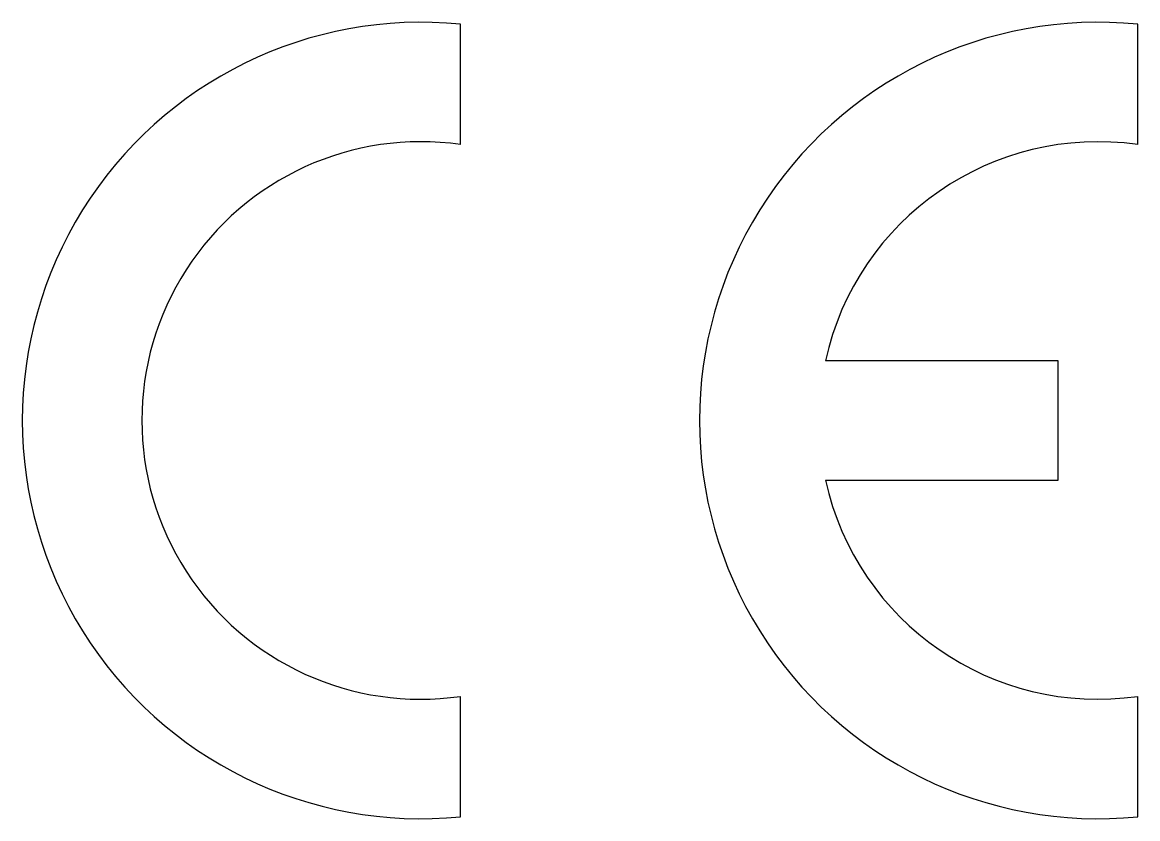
# Model space of a CAD drawing. Extents: x 92.3 to 120.3, y 149.6 to 169.6.
import ezdxf

# ---------------------------------------------------------------- set-up
doc = ezdxf.new("R2010")
doc.units = 0
doc.header["$LTSCALE"] = 19.36
doc.layers.add('DATUM_AXIS', color=7, linetype='CONTINUOUS')

msp = doc.modelspace()

# ---------------------------------------------------------------- linework, layer by layer
at = {"layer": 'DATUM_AXIS', "color": 7, "linetype": 'CONTINUOUS'}
for p, q in [((103.311, 166.526), (103.311, 169.547)), ((120.311, 166.526), (120.311, 169.547)), ((118.311, 161.098), (112.473, 161.098)), ((118.311, 158.098), (118.311, 161.098)), ((112.473, 158.098), (118.311, 158.098)), ((103.311, 149.648), (103.311, 152.669)), ((120.311, 149.648), (120.311, 152.669))]:
    msp.add_line(p, q, dxfattribs=at)
for centre, radius, start, end in [((102.311, 159.598), 10, 84.2608, 275.7392), ((119.311, 159.598), 10, 84.2608, 275.7392), ((102.311, 159.598), 7, 81.7868, 278.2132), ((119.311, 159.598), 7, 81.7868, 167.6264), ((119.311, 159.598), 7, 192.3736, 278.2132)]:
    msp.add_arc(centre, radius, start, end, dxfattribs=at)

doc.saveas('drawing.dxf')
